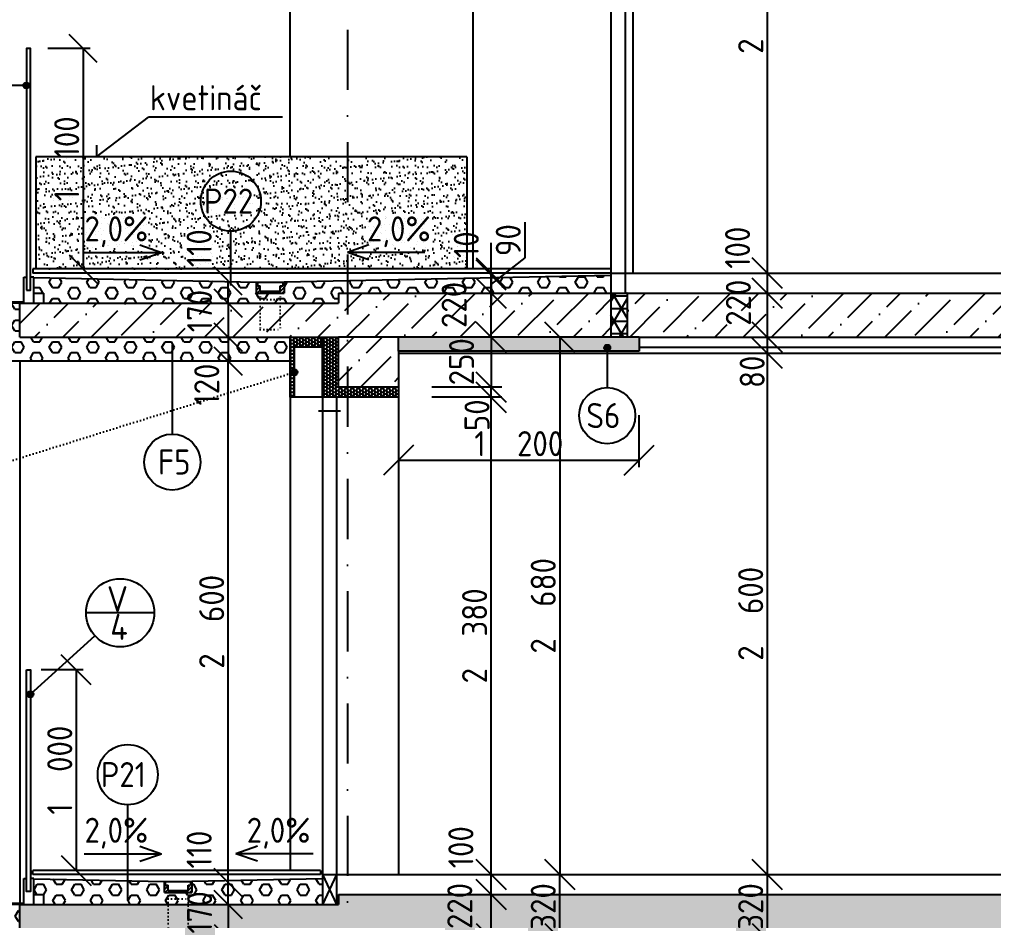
# Model space of a CAD drawing. Extents: x 3792242 to 5145247, y -1546315 to -1031918.
# Drawn here: x 3887854 to 3892714, y -1495990 to -1491496 of the extents above; entities that cross this region are included whole.
import ezdxf

# ---------------------------------------------------------------- set-up
doc = ezdxf.new("R2010")
doc.units = 0
doc.header["$MEASUREMENT"] = 0
doc.linetypes.add('ACAD_ISO07W100', pattern=[3.5, 0.5, -3])
doc.linetypes.add('BODKOCIARKOVANA_3', pattern=[5.6, 3, -1.3, 0, -1.3])
doc.layers.get('0').update_dxf_attribs({"linetype": 'CONTINUOUS'})
doc.layers.get('Defpoints').update_dxf_attribs({"color": 61, "linetype": 'CONTINUOUS'})
for name, color, linetype in [('KÓTY', 4, 'CONTINUOUS'), ('MÚRY', 1, 'CONTINUOUS'), ('OKNÁ', 143, 'CONTINUOUS'), ('osi', 253, 'CONTINUOUS'), ('TENKÁ', 7, 'CONTINUOUS'), ('tzb', 153, 'CONTINUOUS'), ('ZARIADENIE1', 145, 'CONTINUOUS'), ('ŠRAFY', 82, 'CONTINUOUS'), ('šrafy-múry', 8, 'CONTINUOUS')]:
    doc.layers.add(name, color=color, linetype=linetype)
doc.styles.add('STYLE1', font='isocp.shx')
doc.dimstyles.new('STANDARD 50', dxfattribs={"dimtxt": 125, "dimasz": 140, "dimexe": 10, "dimexo": 200, "dimgap": 20, "dimtad": 1, "dimdsep": 46, "dimlunit": 6, "dimtxsty": 'STYLE1', "dimblk1": 'OBLIQUE', "dimblk2": 'OBLIQUE', "dimsah": 1, "dimcen": 2.5, "dimse1": 1, "dimse2": 1, "dimadec": 0, "dimazin": 0, "dimtfac": 1, "dimtmove": 1, "dimatfit": 3, "dimldrblk": 'OBLIQUE', "dimfxl": 1, "dimtolj": 1, "dimtzin": 0, "dimarcsym": 0})
doc.dimstyles.new('STANDARD-50', dxfattribs={"dimtxt": 125, "dimasz": 150, "dimexe": 10, "dimexo": 200, "dimgap": 20, "dimtad": 1, "dimdsep": 46, "dimlunit": 6, "dimtxsty": 'STYLE1', "dimblk1": 'OBLIQUE', "dimblk2": 'OBLIQUE', "dimsah": 1, "dimcen": 2.5, "dimse1": 1, "dimse2": 1, "dimadec": 0, "dimazin": 0, "dimtfac": 1, "dimtmove": 1, "dimatfit": 3, "dimldrblk": 'OBLIQUE', "dimfxl": 1, "dimtolj": 1, "dimtzin": 0, "dimarcsym": 0})
pattern_1 = [(0, (-513170, 16000), (0, 54.12658774), [31.25, -62.5]), (120, (-513170, 16000), (-46.875, -27.06329387), [31.25, -62.5]), (60, (-513138.75, 16000), (-46.875, 27.06329387), [31.25, -62.5])]
pattern_2 = [(0, (-559760, 7000), (15, 8.660254038), [10, -20]), (120, (-559760, 7000), (-15, 8.660254038), [10, -20]), (60, (-559760, 7000), (1e-14, 17.320508076), [-20, 10])]
pattern_3 = [(45, (-28638, 39883.5), (53.0330086, 194.4543648), [250, -50, 0, -50])]

# ---------------------------------------------------------------- blocks, each defined once
blk = doc.blocks.new('_OBLIQUE')
at = {"color": 0, "linetype": 'ByBlock'}
blk.add_line((-0.5, -0.5), (0.5, 0.5), dxfattribs=at)
blk = doc.blocks.new('*D31801')
at = {"layer": 'Defpoints', "color": 0}
for p in [(3889745, -1495860.3), (3890207, -1495860.3), (3889745, -1496080.3)]:
    blk.add_point(p, dxfattribs=at)
at = {"layer": 'KÓTY', "color": 0, "lineweight": -2, "ltscale": 0.25}
blk.add_line((3890207, -1496080.3), (3890207, -1495860.3), dxfattribs=at)
at = {"layer": 'KÓTY', "color": 0, "linetype": 'ByBlock', "lineweight": -2, "xscale": 150, "yscale": 150, "zscale": 150}
for p, rotation in [((3890207, -1495860.3), 90), ((3890207, -1496080.3), 270)]:
    blk.add_blockref('_OBLIQUE', p, dxfattribs=dict(at, rotation=rotation))
at = {"layer": 'KÓTY', "color": 0, "insert": (3890050.5, -1495918), "char_height": 125, "attachment_point": 5, "rotation": 90, "style": 'STYLE1'}
blk.add_mtext('\\A1;220', dxfattribs=at)
blk = doc.blocks.new('*D31802')
at = {"layer": 'Defpoints', "color": 0}
for p in [(3889745, -1495760.3), (3890207, -1495760.3), (3889745, -1495860.3)]:
    blk.add_point(p, dxfattribs=at)
at = {"layer": 'KÓTY', "color": 0, "lineweight": -2, "ltscale": 0.25}
blk.add_line((3890207, -1495860.3), (3890207, -1495760.3), dxfattribs=at)
at = {"layer": 'KÓTY', "color": 0, "linetype": 'ByBlock', "lineweight": -2, "xscale": 150, "yscale": 150, "zscale": 150}
for p, rotation in [((3890207, -1495760.3), 90), ((3890207, -1495860.3), 270)]:
    blk.add_blockref('_OBLIQUE', p, dxfattribs=dict(at, rotation=rotation))
at = {"layer": 'KÓTY', "color": 0, "insert": (3890056, -1495624.5), "char_height": 125, "attachment_point": 5, "rotation": 90, "style": 'STYLE1'}
blk.add_mtext('\\A1;100', dxfattribs=at)
blk = doc.blocks.new('*D31803')
at = {"layer": 'Defpoints', "color": 0}
for p in [(3889745, -1493380.3), (3890207, -1493380.3), (3889745, -1495760.3)]:
    blk.add_point(p, dxfattribs=at)
at = {"layer": 'KÓTY', "color": 0, "lineweight": -2, "ltscale": 0.25}
blk.add_line((3890207, -1495760.3), (3890207, -1493380.3), dxfattribs=at)
at = {"layer": 'KÓTY', "color": 0, "linetype": 'ByBlock', "lineweight": -2, "xscale": 150, "yscale": 150, "zscale": 150}
for p, rotation in [((3890207, -1493380.3), 90), ((3890207, -1495760.3), 270)]:
    blk.add_blockref('_OBLIQUE', p, dxfattribs=dict(at, rotation=rotation))
at = {"layer": 'KÓTY', "color": 0, "insert": (3890124.5, -1494570.3), "char_height": 125, "attachment_point": 5, "rotation": 90, "style": 'STYLE1'}
blk.add_mtext('\\A1;2ﾠ380', dxfattribs=at)
blk = doc.blocks.new('*D31804')
at = {"layer": 'Defpoints', "color": 0}
for p in [(3889745, -1493330.3), (3890207, -1493330.3), (3889745, -1493380.3)]:
    blk.add_point(p, dxfattribs=at)
at = {"layer": 'KÓTY', "color": 0, "lineweight": -2, "ltscale": 0.25}
blk.add_line((3890207, -1493380.3), (3890207, -1493330.3), dxfattribs=at)
at = {"layer": 'KÓTY', "color": 0, "linetype": 'ByBlock', "lineweight": -2, "xscale": 150, "yscale": 150, "zscale": 150}
for p, rotation in [((3890207, -1493330.3), 90), ((3890207, -1493380.3), 270)]:
    blk.add_blockref('_OBLIQUE', p, dxfattribs=dict(at, rotation=rotation))
at = {"layer": 'KÓTY', "color": 0, "insert": (3890136.5, -1493470), "char_height": 125, "attachment_point": 5, "rotation": 90, "style": 'STYLE1'}
blk.add_mtext('\\A1;50', dxfattribs=at)
blk = doc.blocks.new('*D31898')
at = {"layer": 'Defpoints', "color": 0}
for p in [(3891055, -1490100.3), (3891055, -1492760.3), (3891584.5, -1492760.3)]:
    blk.add_point(p, dxfattribs=at)
at = {"layer": 'KÓTY', "color": 0, "lineweight": -2, "ltscale": 0.25}
blk.add_line((3891584.5, -1490100.3), (3891584.5, -1492760.3), dxfattribs=at)
at = {"layer": 'KÓTY', "color": 0, "linetype": 'ByBlock', "lineweight": -2, "xscale": 150, "yscale": 150, "zscale": 150}
for p, rotation in [((3891584.5, -1490100.3), 90), ((3891584.5, -1492760.3), 270)]:
    blk.add_blockref('_OBLIQUE', p, dxfattribs=dict(at, rotation=rotation))
at = {"layer": 'KÓTY', "color": 0, "insert": (3891502, -1491430.3), "char_height": 125, "attachment_point": 5, "rotation": 90, "style": 'STYLE1'}
blk.add_mtext('\\A1;2ﾠ660', dxfattribs=at)
blk = doc.blocks.new('*D31899')
at = {"layer": 'Defpoints', "color": 0}
for p in [(3889745, -1493080.3), (3889745, -1493330.3), (3890207, -1493330.3)]:
    blk.add_point(p, dxfattribs=at)
at = {"layer": 'KÓTY', "color": 0, "lineweight": -2, "ltscale": 0.25}
blk.add_line((3890207, -1493080.3), (3890207, -1493330.3), dxfattribs=at)
at = {"layer": 'KÓTY', "color": 0, "linetype": 'ByBlock', "lineweight": -2, "xscale": 150, "yscale": 150, "zscale": 150}
for p, rotation in [((3890207, -1493080.3), 90), ((3890207, -1493330.3), 270)]:
    blk.add_blockref('_OBLIQUE', p, dxfattribs=dict(at, rotation=rotation))
at = {"layer": 'KÓTY', "color": 0, "insert": (3890059.5, -1493203), "char_height": 125, "attachment_point": 5, "rotation": 90, "style": 'STYLE1'}
blk.add_mtext('\\A1;250', dxfattribs=at)
blk = doc.blocks.new('*D31909')
at = {"layer": 'Defpoints', "color": 0}
for p in [(3890915, -1492760.3), (3890915, -1492860.3), (3891584.5, -1492860.3)]:
    blk.add_point(p, dxfattribs=at)
at = {"layer": 'KÓTY', "color": 0, "lineweight": -2, "ltscale": 0.25}
blk.add_line((3891584.5, -1492760.3), (3891584.5, -1492860.3), dxfattribs=at)
at = {"layer": 'KÓTY', "color": 0, "linetype": 'ByBlock', "lineweight": -2, "xscale": 150, "yscale": 150, "zscale": 150}
for p, rotation in [((3891584.5, -1492760.3), 90), ((3891584.5, -1492860.3), 270)]:
    blk.add_blockref('_OBLIQUE', p, dxfattribs=dict(at, rotation=rotation))
at = {"layer": 'KÓTY', "color": 0, "insert": (3891436.5, -1492634), "char_height": 125, "attachment_point": 5, "rotation": 90, "style": 'STYLE1'}
blk.add_mtext('\\A1;100', dxfattribs=at)
blk = doc.blocks.new('*D31910')
at = {"layer": 'Defpoints', "color": 0}
for p in [(3891584.5, -1492860.3), (3891584.5, -1493080.3), (3891584.5, -1493080.3)]:
    blk.add_point(p, dxfattribs=at)
at = {"layer": 'KÓTY', "color": 0, "lineweight": -2, "ltscale": 0.25}
blk.add_line((3891584.5, -1492860.3), (3891584.5, -1493080.3), dxfattribs=at)
at = {"layer": 'KÓTY', "color": 0, "linetype": 'ByBlock', "lineweight": -2, "xscale": 150, "yscale": 150, "zscale": 150}
for p, rotation in [((3891584.5, -1492860.3), 90), ((3891584.5, -1493080.3), 270)]:
    blk.add_blockref('_OBLIQUE', p, dxfattribs=dict(at, rotation=rotation))
at = {"layer": 'KÓTY', "color": 0, "insert": (3891440.5, -1492908.5), "char_height": 125, "attachment_point": 5, "rotation": 90, "style": 'STYLE1'}
blk.add_mtext('\\A1;220', dxfattribs=at)
blk = doc.blocks.new('*D31911')
at = {"layer": 'Defpoints', "color": 0}
for p in [(3891584.5, -1493080.3), (3891584.5, -1493160.3), (3891584.5, -1493160.3)]:
    blk.add_point(p, dxfattribs=at)
at = {"layer": 'KÓTY', "color": 0, "lineweight": -2, "ltscale": 0.25}
blk.add_line((3891584.5, -1493080.3), (3891584.5, -1493160.3), dxfattribs=at)
at = {"layer": 'KÓTY', "color": 0, "linetype": 'ByBlock', "lineweight": -2, "xscale": 150, "yscale": 150, "zscale": 150}
for p, rotation in [((3891584.5, -1493080.3), 90), ((3891584.5, -1493160.3), 270)]:
    blk.add_blockref('_OBLIQUE', p, dxfattribs=dict(at, rotation=rotation))
at = {"layer": 'KÓTY', "color": 0, "insert": (3891509.5, -1493253), "char_height": 125, "attachment_point": 5, "rotation": 90, "style": 'STYLE1'}
blk.add_mtext('\\A1;80', dxfattribs=at)
blk = doc.blocks.new('*D31942')
at = {"layer": 'Defpoints', "color": 0}
for p in [(3890549.5, -1495760.3), (3890549.5, -1495760.3), (3890549.5, -1496080.3)]:
    blk.add_point(p, dxfattribs=at)
at = {"layer": 'KÓTY', "color": 0, "lineweight": -2, "ltscale": 0.25}
blk.add_line((3890549.5, -1496080.3), (3890549.5, -1495760.3), dxfattribs=at)
at = {"layer": 'KÓTY', "color": 0, "linetype": 'ByBlock', "lineweight": -2, "xscale": 150, "yscale": 150, "zscale": 150}
for p, rotation in [((3890549.5, -1495760.3), 90), ((3890549.5, -1496080.3), 270)]:
    blk.add_blockref('_OBLIQUE', p, dxfattribs=dict(at, rotation=rotation))
at = {"layer": 'KÓTY', "color": 0, "insert": (3890467, -1495920.3), "char_height": 125, "attachment_point": 5, "rotation": 90, "style": 'STYLE1'}
blk.add_mtext('\\A1;320', dxfattribs=at)
blk = doc.blocks.new('*D31943')
at = {"layer": 'Defpoints', "color": 0}
for p in [(3890207, -1493080.3), (3890207, -1495760.3), (3890549.5, -1495760.3)]:
    blk.add_point(p, dxfattribs=at)
at = {"layer": 'KÓTY', "color": 0, "lineweight": -2, "ltscale": 0.25}
blk.add_line((3890549.5, -1493080.3), (3890549.5, -1495760.3), dxfattribs=at)
at = {"layer": 'KÓTY', "color": 0, "linetype": 'ByBlock', "lineweight": -2, "xscale": 150, "yscale": 150, "zscale": 150}
for p, rotation in [((3890549.5, -1493080.3), 90), ((3890549.5, -1495760.3), 270)]:
    blk.add_blockref('_OBLIQUE', p, dxfattribs=dict(at, rotation=rotation))
at = {"layer": 'KÓTY', "color": 0, "insert": (3890467, -1494420.3), "char_height": 125, "attachment_point": 5, "rotation": 90, "style": 'STYLE1'}
blk.add_mtext('\\A1;2ﾠ680', dxfattribs=at)
blk = doc.blocks.new('*D31948')
at = {"layer": 'Defpoints', "color": 0}
for p in [(3887855, -1493080.3), (3887168.5, -1495910.3), (3887855, -1495910.3)]:
    blk.add_point(p, dxfattribs=at)
at = {"layer": 'KÓTY', "color": 0, "lineweight": -2, "ltscale": 0.25}
blk.add_line((3887168.5, -1493080.3), (3887168.5, -1495910.3), dxfattribs=at)
at = {"layer": 'KÓTY', "color": 0, "linetype": 'ByBlock', "lineweight": -2, "xscale": 150, "yscale": 150, "zscale": 150}
for p, rotation in [((3887168.5, -1493080.3), 90), ((3887168.5, -1495910.3), 270)]:
    blk.add_blockref('_OBLIQUE', p, dxfattribs=dict(at, rotation=rotation))
at = {"layer": 'KÓTY', "color": 0, "insert": (3887086, -1494495.3), "char_height": 125, "attachment_point": 5, "rotation": 90, "style": 'STYLE1'}
blk.add_mtext('\\A1;2ﾠ830', dxfattribs=at)
blk = doc.blocks.new('*D31953')
at = {"layer": 'Defpoints', "color": 0}
for p in [(3887855, -1495910.3), (3887168.5, -1496080.3), (3887855, -1496080.3)]:
    blk.add_point(p, dxfattribs=at)
at = {"layer": 'KÓTY', "color": 0, "lineweight": -2, "ltscale": 0.25}
blk.add_line((3887168.5, -1495910.3), (3887168.5, -1496080.3), dxfattribs=at)
at = {"layer": 'KÓTY', "color": 0, "linetype": 'ByBlock', "lineweight": -2, "xscale": 150, "yscale": 150, "zscale": 150}
for p, rotation in [((3887168.5, -1495910.3), 90), ((3887168.5, -1496080.3), 270)]:
    blk.add_blockref('_OBLIQUE', p, dxfattribs=dict(at, rotation=rotation))
at = {"layer": 'KÓTY', "color": 0, "insert": (3887094.5, -1496212.5), "char_height": 125, "attachment_point": 5, "rotation": 90, "style": 'STYLE1'}
blk.add_mtext('\\A1;170', dxfattribs=at)
blk = doc.blocks.new('*D31954')
at = {"layer": 'Defpoints', "color": 0}
for p in [(3887855, -1492910.3), (3887168.5, -1493080.3), (3887855, -1493080.3)]:
    blk.add_point(p, dxfattribs=at)
at = {"layer": 'KÓTY', "color": 0, "lineweight": -2, "ltscale": 0.25}
blk.add_line((3887168.5, -1492910.3), (3887168.5, -1493080.3), dxfattribs=at)
at = {"layer": 'KÓTY', "color": 0, "linetype": 'ByBlock', "lineweight": -2, "xscale": 150, "yscale": 150, "zscale": 150}
for p, rotation in [((3887168.5, -1492910.3), 90), ((3887168.5, -1493080.3), 270)]:
    blk.add_blockref('_OBLIQUE', p, dxfattribs=dict(at, rotation=rotation))
at = {"layer": 'KÓTY', "color": 0, "insert": (3887094.5, -1493212.5), "char_height": 125, "attachment_point": 5, "rotation": 90, "style": 'STYLE1'}
blk.add_mtext('\\A1;170', dxfattribs=at)
blk = doc.blocks.new('*D33563')
at = {"layer": 'Defpoints', "color": 0}
for p in [(3890207, -1492860.3), (3890207, -1492860.3), (3890207, -1493080.3)]:
    blk.add_point(p, dxfattribs=at)
at = {"layer": 'KÓTY', "color": 0, "lineweight": -2, "ltscale": 0.25}
blk.add_line((3890207, -1493080.3), (3890207, -1492860.3), dxfattribs=at)
at = {"layer": 'KÓTY', "color": 0, "linetype": 'ByBlock', "lineweight": -2, "xscale": 150, "yscale": 150, "zscale": 150}
for p, rotation in [((3890207, -1492860.3), 90), ((3890207, -1493080.3), 270)]:
    blk.add_blockref('_OBLIQUE', p, dxfattribs=dict(at, rotation=rotation))
at = {"layer": 'KÓTY', "color": 0, "insert": (3890022, -1492919.5), "char_height": 125, "attachment_point": 5, "rotation": 90, "style": 'STYLE1'}
blk.add_mtext('\\A1;220', dxfattribs=at)
blk = doc.blocks.new('*D33565')
at = {"layer": 'Defpoints', "color": 0}
for p in [(3889542.5, -1492770.3), (3890207, -1492770.3), (3889542.5, -1492860.3)]:
    blk.add_point(p, dxfattribs=at)
at = {"layer": 'KÓTY', "color": 0, "lineweight": -2, "ltscale": 0.25}
for p, q in [((3890375, -1492507.4), (3890375, -1492685)), ((3890375, -1492685), (3890207, -1492815.3)), ((3890207, -1492860.3), (3890207, -1492770.3))]:
    blk.add_line(p, q, dxfattribs=at)
at = {"layer": 'KÓTY', "color": 0, "linetype": 'ByBlock', "lineweight": -2, "xscale": 150, "yscale": 150, "zscale": 150}
for p, rotation in [((3890207, -1492770.3), 90), ((3890207, -1492860.3), 270)]:
    blk.add_blockref('_OBLIQUE', p, dxfattribs=dict(at, rotation=rotation))
at = {"layer": 'KÓTY', "color": 0, "insert": (3890292.5, -1492596.2), "char_height": 125, "attachment_point": 5, "rotation": 90, "style": 'STYLE1'}
blk.add_mtext('\\A1;90', dxfattribs=at)
blk = doc.blocks.new('*D33566')
at = {"layer": 'Defpoints', "color": 0}
for p in [(3890207, -1492760.3), (3890207, -1492770.3), (3890207, -1492770.3)]:
    blk.add_point(p, dxfattribs=at)
at = {"layer": 'KÓTY', "color": 0, "lineweight": -2, "ltscale": 0.25}
for p, q in [((3890207, -1492760.3), (3890207, -1492610.3)), ((3890207, -1492760.3), (3890207, -1492770.3)), ((3890207, -1492770.3), (3890207, -1492920.3))]:
    blk.add_line(p, q, dxfattribs=at)
at = {"layer": 'KÓTY', "color": 0, "linetype": 'ByBlock', "lineweight": -2, "xscale": 150, "yscale": 150, "zscale": 150}
for p, rotation in [((3890207, -1492760.3), 270), ((3890207, -1492770.3), 90)]:
    blk.add_blockref('_OBLIQUE', p, dxfattribs=dict(at, rotation=rotation))
at = {"layer": 'KÓTY', "color": 0, "insert": (3890083, -1492619), "char_height": 125, "attachment_point": 5, "rotation": 90, "style": 'STYLE1'}
blk.add_mtext('\\A1;10', dxfattribs=at)
blk = doc.blocks.new('*D39553')
at = {"layer": 'Defpoints', "color": 0}
for p in [(3889745, -1493160.3), (3890945, -1495760.3), (3891584.5, -1495760.3)]:
    blk.add_point(p, dxfattribs=at)
at = {"layer": 'KÓTY', "color": 0, "lineweight": -2, "ltscale": 0.25}
blk.add_line((3891584.5, -1493160.3), (3891584.5, -1495760.3), dxfattribs=at)
at = {"layer": 'KÓTY', "color": 0, "linetype": 'ByBlock', "lineweight": -2, "xscale": 150, "yscale": 150, "zscale": 150}
for p, rotation in [((3891584.5, -1493160.3), 90), ((3891584.5, -1495760.3), 270)]:
    blk.add_blockref('_OBLIQUE', p, dxfattribs=dict(at, rotation=rotation))
at = {"layer": 'KÓTY', "color": 0, "insert": (3891502, -1494460.3), "char_height": 125, "attachment_point": 5, "rotation": 90, "style": 'STYLE1'}
blk.add_mtext('\\A1;2ﾠ600', dxfattribs=at)
blk = doc.blocks.new('*D39554')
at = {"layer": 'Defpoints', "color": 0}
for p in [(3891584.5, -1495760.3), (3891584.5, -1496080.3), (3891584.5, -1496080.3)]:
    blk.add_point(p, dxfattribs=at)
at = {"layer": 'KÓTY', "color": 0, "lineweight": -2, "ltscale": 0.25}
blk.add_line((3891584.5, -1495760.3), (3891584.5, -1496080.3), dxfattribs=at)
at = {"layer": 'KÓTY', "color": 0, "linetype": 'ByBlock', "lineweight": -2, "xscale": 150, "yscale": 150, "zscale": 150}
for p, rotation in [((3891584.5, -1495760.3), 90), ((3891584.5, -1496080.3), 270)]:
    blk.add_blockref('_OBLIQUE', p, dxfattribs=dict(at, rotation=rotation))
at = {"layer": 'KÓTY', "color": 0, "insert": (3891502, -1495920.3), "char_height": 125, "attachment_point": 5, "rotation": 90, "style": 'STYLE1'}
blk.add_mtext('\\A1;320', dxfattribs=at)
blk = doc.blocks.new('*D49193')
at = {"layer": 'Defpoints', "color": 0}
for p in [(3887836.2, -1491640.3), (3887850.5, -1492740.3), (3888171.8, -1492740.3)]:
    blk.add_point(p, dxfattribs=at)
at = {"layer": 'KÓTY', "color": 0, "lineweight": -2, "ltscale": 0.25}
blk.add_line((3888171.8, -1491640.3), (3888171.8, -1492740.3), dxfattribs=at)
at = {"layer": 'KÓTY', "color": 0, "linetype": 'ByBlock', "lineweight": -2, "xscale": 140, "yscale": 140, "zscale": 140}
for p, rotation in [((3888171.8, -1491640.3), 90), ((3888171.8, -1492740.3), 270)]:
    blk.add_blockref('_OBLIQUE', p, dxfattribs=dict(at, rotation=rotation))
at = {"layer": 'KÓTY', "color": 0, "insert": (3888089.3, -1492190.3), "char_height": 125, "attachment_point": 5, "rotation": 90, "style": 'STYLE1'}
blk.add_mtext('\\A1;1ﾠ100', dxfattribs=at)
blk = doc.blocks.new('*D49194')
at = {"layer": 'Defpoints', "color": 0}
for p in [(3887908, -1494740.3), (3887921, -1495740.3), (3888137, -1495740.3)]:
    blk.add_point(p, dxfattribs=at)
at = {"layer": 'KÓTY', "color": 0, "lineweight": -2, "ltscale": 0.25}
blk.add_line((3888137, -1494740.3), (3888137, -1495740.3), dxfattribs=at)
at = {"layer": 'KÓTY', "color": 0, "linetype": 'ByBlock', "lineweight": -2, "xscale": 150, "yscale": 150, "zscale": 150}
for p, rotation in [((3888137, -1494740.3), 90), ((3888137, -1495740.3), 270)]:
    blk.add_blockref('_OBLIQUE', p, dxfattribs=dict(at, rotation=rotation))
at = {"layer": 'KÓTY', "color": 0, "insert": (3888054.5, -1495240.3), "char_height": 125, "attachment_point": 5, "rotation": 90, "style": 'STYLE1'}
blk.add_mtext('\\A1;1ﾠ000', dxfattribs=at)
blk = doc.blocks.new('*D49197')
at = {"layer": 'Defpoints', "color": 0}
for p in [(3888895, -1492800.3), (3889155, -1492800.3), (3889155, -1492910.3)]:
    blk.add_point(p, dxfattribs=at)
at = {"layer": 'KÓTY', "color": 0, "lineweight": -2}
blk.add_line((3888895, -1492910.3), (3888895, -1492800.3), dxfattribs=at)
at = {"layer": 'KÓTY', "color": 0, "linetype": 'ByBlock', "lineweight": -2, "xscale": 140, "yscale": 140, "zscale": 140}
for p, rotation in [((3888895, -1492800.3), 90), ((3888895, -1492910.3), 270)]:
    blk.add_blockref('_OBLIQUE', p, dxfattribs=dict(at, rotation=rotation))
at = {"layer": 'KÓTY', "color": 0, "insert": (3888750, -1492636.5), "char_height": 125, "attachment_point": 5, "rotation": 90, "style": 'STYLE1'}
blk.add_mtext('\\A1;110', dxfattribs=at)
blk = doc.blocks.new('*D49198')
at = {"layer": 'Defpoints', "color": 0}
for p in [(3888895, -1492910.3), (3888895, -1493080.3), (3888895, -1493080.3)]:
    blk.add_point(p, dxfattribs=at)
at = {"layer": 'KÓTY', "color": 0, "lineweight": -2}
blk.add_line((3888895, -1492910.3), (3888895, -1493080.3), dxfattribs=at)
at = {"layer": 'KÓTY', "color": 0, "linetype": 'ByBlock', "lineweight": -2, "xscale": 140, "yscale": 140, "zscale": 140}
for p, rotation in [((3888895, -1492910.3), 90), ((3888895, -1493080.3), 270)]:
    blk.add_blockref('_OBLIQUE', p, dxfattribs=dict(at, rotation=rotation))
at = {"layer": 'KÓTY', "color": 0, "insert": (3888752.5, -1492950), "char_height": 125, "attachment_point": 5, "rotation": 90, "style": 'STYLE1'}
blk.add_mtext('\\A1;170', dxfattribs=at)
blk = doc.blocks.new('*D49199')
at = {"layer": 'Defpoints', "color": 0}
for p in [(3888895, -1493080.3), (3888895, -1493200.3), (3889205, -1493200.3)]:
    blk.add_point(p, dxfattribs=at)
at = {"layer": 'KÓTY', "color": 0, "lineweight": -2}
blk.add_line((3888895, -1493080.3), (3888895, -1493200.3), dxfattribs=at)
at = {"layer": 'KÓTY', "color": 0, "linetype": 'ByBlock', "lineweight": -2, "xscale": 140, "yscale": 140, "zscale": 140}
for p, rotation in [((3888895, -1493080.3), 90), ((3888895, -1493200.3), 270)]:
    blk.add_blockref('_OBLIQUE', p, dxfattribs=dict(at, rotation=rotation))
at = {"layer": 'KÓTY', "color": 0, "insert": (3888788, -1493317), "char_height": 125, "attachment_point": 5, "rotation": 90, "style": 'STYLE1'}
blk.add_mtext('\\A1;120', dxfattribs=at)
blk = doc.blocks.new('*D49200')
at = {"layer": 'Defpoints', "color": 0}
for p in [(3888895, -1495800.3), (3889155, -1495800.3), (3889155, -1495910.3)]:
    blk.add_point(p, dxfattribs=at)
at = {"layer": 'KÓTY', "color": 0, "lineweight": -2}
blk.add_line((3888895, -1495910.3), (3888895, -1495800.3), dxfattribs=at)
at = {"layer": 'KÓTY', "color": 0, "linetype": 'ByBlock', "lineweight": -2, "xscale": 140, "yscale": 140, "zscale": 140}
for p, rotation in [((3888895, -1495800.3), 90), ((3888895, -1495910.3), 270)]:
    blk.add_blockref('_OBLIQUE', p, dxfattribs=dict(at, rotation=rotation))
at = {"layer": 'KÓTY', "color": 0, "insert": (3888750, -1495636.5), "char_height": 125, "attachment_point": 5, "rotation": 90, "style": 'STYLE1'}
blk.add_mtext('\\A1;110', dxfattribs=at)
blk = doc.blocks.new('*D49201')
at = {"layer": 'Defpoints', "color": 0}
for p in [(3888895, -1495910.3), (3888895, -1496080.3), (3888895, -1496080.3)]:
    blk.add_point(p, dxfattribs=at)
at = {"layer": 'KÓTY', "color": 0, "lineweight": -2}
blk.add_line((3888895, -1495910.3), (3888895, -1496080.3), dxfattribs=at)
at = {"layer": 'KÓTY', "color": 0, "linetype": 'ByBlock', "lineweight": -2, "xscale": 140, "yscale": 140, "zscale": 140}
for p, rotation in [((3888895, -1495910.3), 90), ((3888895, -1496080.3), 270)]:
    blk.add_blockref('_OBLIQUE', p, dxfattribs=dict(at, rotation=rotation))
at = {"layer": 'KÓTY', "color": 0, "insert": (3888752.5, -1495950), "char_height": 125, "attachment_point": 5, "rotation": 90, "style": 'STYLE1'}
blk.add_mtext('\\A1;170', dxfattribs=at)
blk = doc.blocks.new('*D49209')
at = {"layer": 'Defpoints', "color": 0}
for p in [(3888895, -1493200.3), (3888895, -1493200.3), (3888895, -1495800.3)]:
    blk.add_point(p, dxfattribs=at)
at = {"layer": 'KÓTY', "color": 0, "lineweight": -2}
blk.add_line((3888895, -1495800.3), (3888895, -1493200.3), dxfattribs=at)
at = {"layer": 'KÓTY', "color": 0, "linetype": 'ByBlock', "lineweight": -2, "xscale": 140, "yscale": 140, "zscale": 140}
for p, rotation in [((3888895, -1493200.3), 90), ((3888895, -1495800.3), 270)]:
    blk.add_blockref('_OBLIQUE', p, dxfattribs=dict(at, rotation=rotation))
at = {"layer": 'KÓTY', "color": 0, "insert": (3888812.5, -1494500.3), "char_height": 125, "attachment_point": 5, "rotation": 90, "style": 'STYLE1'}
blk.add_mtext('\\A1;2ﾠ600', dxfattribs=at)
blk = doc.blocks.new('*D49216')
at = {"layer": 'Defpoints', "color": 0}
for p in [(3890945, -1493130.3), (3889745, -1493150.3), (3890945, -1493694)]:
    blk.add_point(p, dxfattribs=at)
at = {"layer": 'KÓTY', "color": 0, "lineweight": -2, "ltscale": 0.25}
blk.add_line((3889745, -1493694), (3890945, -1493694), dxfattribs=at)
at = {"layer": 'KÓTY', "color": 0, "linetype": 'ByBlock', "lineweight": -2, "xscale": 150, "yscale": 150, "zscale": 150, "rotation": 180}
blk.add_blockref('_OBLIQUE', (3889745, -1493694), dxfattribs=at)
at = {"layer": 'KÓTY', "color": 0, "linetype": 'ByBlock', "lineweight": -2, "xscale": 150, "yscale": 150, "zscale": 150}
blk.add_blockref('_OBLIQUE', (3890945, -1493694), dxfattribs=at)
at = {"layer": 'KÓTY', "color": 0, "insert": (3890345, -1493611.5), "char_height": 125, "attachment_point": 5, "style": 'STYLE1'}
blk.add_mtext('\\A1;1ﾠ200', dxfattribs=at)

msp = doc.modelspace()

# ---------------------------------------------------------------- hatches: boundary and pattern name
at = {"layer": 'TENKÁ'}
h = msp.add_hatch(color=256, dxfattribs=at)
h.dxf.hatch_style = 1
h.paths.add_polyline_path([(3887873, -1491824.77, 2.41421356), (3887888, -1491809.77, 0.41421356)])
h = msp.add_hatch(color=256, dxfattribs=at)
h.dxf.hatch_style = 1
h.paths.add_polyline_path([(3890786.5, -1493118, 2.41421356), (3890801.5, -1493133, 0.41421356)])
h = msp.add_hatch(color=256, dxfattribs=at)
h.dxf.hatch_style = 1
h.paths.add_polyline_path([(3889225, -1493240.27, 2.41421356), (3889240, -1493255.27, 0.41421356)])
h = msp.add_hatch(color=256, dxfattribs=at)
h.dxf.hatch_style = 1
h.paths.add_polyline_path([(3887908, -1494846.756, 2.41421356), (3887923, -1494861.756, 0.41421356)])
at = {"layer": 'tzb'}
h = msp.add_hatch(dxfattribs=at)
h.set_pattern_fill('ANSI31', color=256, scale=100)
h.set_pattern_definition([(45, (135495.5, 15990), (-8.838834765, 8.838834765), [])])
h.paths.add_polyline_path([(3889173.5, -1492860.27), (3889173.5, -1492805.27), (3889167.5, -1492805.27), (3889167.5, -1492824.27), (3889155, -1492824.27), (3889155, -1492850.27), (3889055, -1492850.27), (3889055, -1492824.27), (3889042.5, -1492824.27), (3889042.5, -1492805.27), (3889036.5, -1492805.27), (3889036.5, -1492860.27), (3889055, -1492860.27), (3889155, -1492860.27)])
h = msp.add_hatch(dxfattribs=at)
h.set_pattern_fill('ANSI31', color=256, scale=100)
h.set_pattern_definition([(45, (135035.5, 13000), (-8.838834765, 8.838834765), [])])
h.paths.add_polyline_path([(3888713.5, -1495850.27), (3888713.5, -1495795.27), (3888707.5, -1495795.27), (3888707.5, -1495814.27), (3888695, -1495814.27), (3888695, -1495840.27), (3888595, -1495840.27), (3888595, -1495814.27), (3888582.5, -1495814.27), (3888582.5, -1495795.27), (3888576.5, -1495795.27), (3888576.5, -1495850.27), (3888595, -1495850.27), (3888695, -1495850.27)])
at = {"layer": 'ŠRAFY'}
h = msp.add_hatch(dxfattribs=at)
h.set_pattern_fill('AR-SAND', color=9, scale=30)
h.set_pattern_definition([(37.5, (135035.5, 7000), (-1.88980074, 57.80471307), [0, -45.6, 0, -51, 0, -48.75]), (7.5, (135035.5, 7000), (53.0933012, 84.664382), [0, -24.6, 0, -41.1, 0, -15.75]), (327.5, (134998.6, 7000), (93.42425585, 0.1697716), [0, -15, 0, -54, 0, -70.5]), (317.5, (134998.6, 7000), (90.1837981, 26.330267), [0, -7.5, 0, -35.4, 0, -40.5])])
h.paths.add_polyline_path([(3887935, -1492180.27), (3887935, -1492740.27), (3890085, -1492740.27), (3890085, -1492180.27), (3889205, -1492180.27)])
h = msp.add_hatch(dxfattribs=at)
h.set_pattern_fill('HEX', color=256, scale=250)
h.set_pattern_definition(pattern_1)
h.paths.add_polyline_path([(3889445, -1492860.27), (3890805, -1492860.27), (3890805, -1492772.64), (3889173.5, -1492805.27), (3889173.5, -1492860.27), (3889036.5, -1492860.27), (3889036.5, -1492805.27), (3887925, -1492783.04), (3887925, -1492860.27), (3887975, -1492860.27), (3887975, -1492910.27), (3889445, -1492910.27)])
h = msp.add_hatch(dxfattribs=at)
h.set_pattern_fill('NET3', color=256, scale=500)
h.set_pattern_definition([(0, (-511186, 13000), (0, 62.5), []), (60, (-511186, 13000), (-54.1265877, 31.25), []), (120, (-511186, 13000), (-54.1265877, -31.25), [])])
h.paths.add_polyline_path([(3890875, -1492860.27), (3890805, -1492860.27), (3890805, -1492910.27), (3890805, -1493080.27), (3890885, -1493080.27), (3890885, -1492860.27)])
h = msp.add_hatch(dxfattribs=at)
h.set_pattern_fill('HEX', color=256, scale=250)
h.set_pattern_definition(pattern_1)
h.paths.add_polyline_path([(3889225, -1493080.27), (3889225, -1493130.27), (3889205, -1493130.27), (3889205, -1493080.27)])
h.paths.add_polyline_path([(3887855, -1492910.27), (3887855, -1493080.27), (3888625, -1493080.27), (3888665, -1493080.27), (3889205, -1493080.27), (3889225, -1493080.27), (3889225, -1493130.27), (3889205, -1493130.27), (3889205, -1493200.27), (3887805, -1493200.27), (3887805, -1492910.27)])
h = msp.add_hatch(dxfattribs=at)
h.set_pattern_fill('HONEY', color=256, scale=80)
h.set_pattern_definition(pattern_2)
h.paths.add_polyline_path([(3889205, -1493130.27), (3889225, -1493130.27), (3889365, -1493130.27), (3889365, -1493080.27), (3889205, -1493080.27)])
h = msp.add_hatch(dxfattribs=at)
h.set_pattern_fill('HONEY', color=256, scale=80)
h.set_pattern_definition([(0, (-559760, 7000), (15, 8.660254038), [10, -20]), (120, (-559760, 7000), (-15, 8.660254038), [10, -20]), (60, (-559760, 7000), (9e-15, 17.320508076), [-20, 10])])
h.paths.add_polyline_path([(3889445, -1493080.27), (3889445, -1493330.27), (3889445, -1493380.27), (3889435, -1493380.27), (3889365, -1493380.27), (3889365, -1493170.27), (3889365, -1493150.27), (3889365, -1493080.27)])
h = msp.add_hatch(dxfattribs=at)
h.set_pattern_fill('HONEY', color=256, scale=80)
h.set_pattern_definition(pattern_2)
h.paths.add_polyline_path([(3890945, -1493150.27), (3890945, -1493080.27), (3889745, -1493080.27), (3889745, -1493150.27)])
h = msp.add_hatch(dxfattribs=at)
h.set_pattern_fill('HONEY', color=256, scale=80)
h.set_pattern_definition([(0, (-559760, 7000), (15, 8.660254038), [10, -20]), (120, (-559760, 7000), (-15, 8.660254038), [10, -20]), (60, (-559760, 7000), (1e-14, 17.320508076), [-20, 10])])
h.paths.add_polyline_path([(3889205, -1493380.27), (3889205, -1493240.27), (3889205, -1493130.27), (3889225, -1493130.27), (3889225, -1493380.27)])
h = msp.add_hatch(dxfattribs=at)
h.set_pattern_fill('HONEY', color=256, scale=80)
h.set_pattern_definition([(0, (-559760, 7000), (15, 8.660254038), [10, -20]), (120, (-559760, 7000), (-15, 8.660254038), [10, -20]), (60, (-559760, 7000), (3e-15, 17.320508076), [-20, 10])])
h.paths.add_polyline_path([(3889745, -1493330.27), (3889725, -1493330.27), (3889655, -1493330.27), (3889585, -1493330.27), (3889515, -1493330.27), (3889445, -1493330.27), (3889445, -1493380.27), (3889515, -1493380.27), (3889745, -1493380.27)])
h = msp.add_hatch(dxfattribs=at)
h.set_pattern_fill('HEX', color=256, scale=250)
h.set_pattern_definition([(0, (-510058, 16000), (0, 54.12658774), [31.25, -62.5]), (120, (-510058, 16000), (-46.875, -27.06329387), [31.25, -62.5]), (60, (-510026.75, 16000), (-46.875, 27.06329387), [31.25, -62.5])])
h.paths.add_polyline_path([(3888695, -1495910.27), (3889365, -1495910.27), (3889365, -1495782.24), (3889205, -1495785.44), (3888713.5, -1495795.27), (3888713.5, -1495850.27), (3888576.5, -1495850.27), (3888576.5, -1495795.27), (3887925, -1495782.24), (3887925, -1495860.27), (3887975, -1495860.27), (3887975, -1495910.27), (3888595, -1495910.27)])
h = msp.add_hatch(dxfattribs=at)
h.set_pattern_fill('HEX', color=256, scale=250)
h.set_pattern_definition([(0, (-510058, 13000), (0, 54.12658774), [31.25, -62.5]), (120, (-510058, 13000), (-46.875, -27.06329387), [31.25, -62.5]), (60, (-510026.75, 13000), (-46.875, 27.06329387), [31.25, -62.5])])
h.paths.add_polyline_path([(3889225, -1496080.27), (3889225, -1496130.27), (3889205, -1496130.27), (3889205, -1496080.27)])
h.paths.add_polyline_path([(3887855, -1495910.27), (3887855, -1496080.27), (3888625, -1496080.27), (3888665, -1496080.27), (3889205, -1496080.27), (3889225, -1496080.27), (3889225, -1496130.27), (3889205, -1496130.27), (3889205, -1496200.27), (3887805, -1496200.27), (3887805, -1495910.27)])
at = {"layer": 'šrafy-múry'}
h = msp.add_hatch(dxfattribs=at)
h.set_pattern_fill('ANSI36', color=253, scale=800, angle=180)
h.set_pattern_definition(pattern_3)
h.paths.add_polyline_path([(3889445, -1492860.27), (3889445, -1492910.27), (3887925, -1492910.27), (3887875, -1492910.27), (3887855, -1492910.27), (3887855, -1493080.27), (3889205, -1493080.27), (3889365, -1493080.27), (3889445, -1493080.27), (3889745, -1493080.27), (3890805, -1493080.27), (3890805, -1492910.27), (3890805, -1492860.27)])
h = msp.add_hatch(dxfattribs=at)
h.set_pattern_fill('ANSI36', color=253, scale=800, angle=180)
h.set_pattern_definition(pattern_3)
h.paths.add_polyline_path([(3890945, -1493080.27), (3894980, -1493080.27), (3895120, -1493080.27), (3897670, -1493080.27), (3897785, -1493080.27), (3902665, -1493080.27), (3902665, -1493330.27), (3903005, -1493330.27), (3903005, -1492860.27), (3890885, -1492860.27), (3890885, -1493080.27)])
h = msp.add_hatch(dxfattribs=at)
h.set_pattern_fill('ANSI36', color=253, scale=800, angle=180)
h.set_pattern_definition([(45, (-65370, 39883.5), (53.0330086, 194.4543648), [250, -50, 0, -50])])
h.paths.add_polyline_path([(3889445, -1493330.27), (3889445, -1493080.27), (3889745, -1493080.27), (3889745, -1493330.27)])
h = msp.add_hatch(dxfattribs=at)
h.set_pattern_fill('ANSI36', color=253, scale=800, angle=180)
h.set_pattern_definition(pattern_3)
h.paths.add_polyline_path([(3903005, -1496330.27), (3903005, -1495860.27), (3889445, -1495860.27), (3889445, -1495910.27), (3887855, -1495910.27), (3887855, -1496080.27), (3889445, -1496080.27), (3889445, -1496330.27), (3889745, -1496330.27), (3889745, -1496080.27), (3894980, -1496080.27), (3895120, -1496080.27), (3897670, -1496080.27), (3897785, -1496080.27), (3902665, -1496080.27), (3902665, -1496330.27)])

# ---------------------------------------------------------------- linework, layer by layer
at = {"layer": 'KÓTY', "ltscale": 0.25}
for p, q in [((3888206.842, -1491640.27), (3887995.842, -1491640.27)), ((3890260.403, -1493330.27), (3889910.403, -1493330.27)), ((3890260.403, -1493380.27), (3889910.403, -1493380.27)), ((3890945, -1493728.5), (3890945, -1493469.5)), ((3888172, -1494740.27), (3887961, -1494740.27))]:
    msp.add_line(p, q, dxfattribs=at)
at = {"layer": 'KÓTY', "linetype": 'ACAD_ISO07W100', "ltscale": 5}
msp.add_line((3889225, -1493255.27), (3887447, -1493811), dxfattribs=at)
at = {"layer": 'MÚRY'}
for p, q in [((3887925, -1492783.04), (3889036.5, -1492805.27)), ((3890805, -1492772.64), (3889173.5, -1492805.27)), ((3890805, -1492760.27), (3893890, -1492760.27)), ((3890805, -1492760.27), (3890805, -1492772.64)), ((3889036.5, -1492805.27), (3889042.5, -1492805.27)), ((3889042.5, -1492824.27), (3889042.5, -1492805.27)), ((3889042.5, -1492824.27), (3889055, -1492824.27)), ((3889055, -1492850.27), (3889055, -1492824.27)), ((3889155, -1492824.27), (3889167.5, -1492824.27)), ((3889155, -1492850.27), (3889155, -1492824.27)), ((3889167.5, -1492805.27), (3889173.5, -1492805.27)), ((3889167.5, -1492805.27), (3889167.5, -1492824.27)), ((3889055, -1492850.27), (3889155, -1492850.27)), ((3887875, -1492910.27), (3887805, -1492910.27)), ((3890945, -1493080.27), (3894980, -1493080.27)), ((3890945, -1493080.27), (3890945, -1493150.27)), ((3889745, -1493150.27), (3889745, -1493380.27)), ((3890945, -1493150.27), (3889745, -1493150.27)), ((3889205, -1493200.27), (3887805, -1493200.27)), ((3889205, -1493380.27), (3889205, -1493200.27)), ((3889745, -1493380.27), (3889205, -1493380.27)), ((3887925, -1495782.24), (3888576.5, -1495795.27)), ((3888576.5, -1495795.27), (3888582.5, -1495795.27)), ((3888582.5, -1495814.27), (3888582.5, -1495795.27)), ((3888707.5, -1495795.27), (3888713.5, -1495795.27)), ((3888707.5, -1495795.27), (3888707.5, -1495814.27)), ((3889365, -1495782.24), (3888713.5, -1495795.27)), ((3889365, -1495760.27), (3894980, -1495760.27)), ((3889365, -1495760.27), (3889365, -1495782.24)), ((3888582.5, -1495814.27), (3888595, -1495814.27)), ((3888595, -1495840.27), (3888595, -1495814.27)), ((3888595, -1495840.27), (3888695, -1495840.27)), ((3888695, -1495814.27), (3888707.5, -1495814.27)), ((3888695, -1495840.27), (3888695, -1495814.27)), ((3887875, -1495910.27), (3887805, -1495910.27))]:
    msp.add_line(p, q, dxfattribs=at)
at = {"layer": 'OKNÁ', "ltscale": 0.25}
for p, q in [((3890805, -1490030.27), (3890805, -1492760.27)), ((3890875, -1490030.27), (3890875, -1492760.27)), ((3890875, -1490030.27), (3890875, -1492760.27)), ((3890805, -1490380.27), (3890805, -1492760.27)), ((3890875, -1490380.27), (3890875, -1492760.27)), ((3890875, -1490380.27), (3890875, -1492760.27)), ((3888908.5, -1492821.838), (3888908.5, -1492551.993)), ((3888616, -1493118.27), (3888616, -1493563.463)), ((3890786.5, -1493133), (3890786.5, -1493331.661)), ((3889365, -1493380.27), (3889365, -1495760.27)), ((3889365, -1493380.27), (3889365, -1495760.27)), ((3889435, -1493380.27), (3889435, -1495760.27)), ((3889435, -1493380.27), (3889435, -1495760.27)), ((3889455, -1493450.27), (3889345, -1493450.27)), ((3888393.689, -1495890.338), (3888393.689, -1495412.662))]:
    msp.add_line(p, q, dxfattribs=at)
for centre, radius in [((3888908.5, -1492401.993), 150), ((3890785.995, -1493471.66), 140), ((3888616, -1493703.463), 140), ((3888393.689, -1495262.662), 150)]:
    msp.add_circle(centre, radius, dxfattribs=at)
at = {"layer": 'osi', "linetype": 'BODKOCIARKOVANA_3', "ltscale": 100}
msp.add_line((3889490, -1485946), (3889490, -1508356), dxfattribs=at)
at = {"layer": 'TENKÁ'}
for p, q in [((3889205, -1492180.27), (3889205, -1488760.27)), ((3890115, -1490100.27), (3890115, -1492740.27)), ((3890915, -1492760.27), (3890915, -1490100.27)), ((3890915, -1492760.27), (3890915, -1490100.27)), ((3890915, -1492760.27), (3890915, -1490380.27)), ((3890915, -1492760.27), (3890915, -1490380.27)), ((3887935, -1492180.27), (3887935, -1492740.27)), ((3890085, -1492180.27), (3887935, -1492180.27)), ((3890085, -1492180.27), (3890085, -1492740.27)), ((3888454.55, -1492619.67), (3888561.75, -1492657.27)), ((3889596.95, -1492619.67), (3889489.75, -1492657.27)), ((3888175.75, -1492657.27), (3888561.75, -1492657.27)), ((3888454.55, -1492694.87), (3888561.75, -1492657.27)), ((3889875.75, -1492657.27), (3889489.75, -1492657.27)), ((3889596.95, -1492694.87), (3889489.75, -1492657.27)), ((3890805, -1492740.27), (3887921, -1492740.27)), ((3887921, -1492740.27), (3887921, -1492760.27)), ((3887875, -1492910.27), (3887875, -1492780.27)), ((3887875, -1492780.27), (3887888, -1492780.27)), ((3887925, -1492780.27), (3887908, -1492780.27)), ((3890805, -1492760.27), (3887921, -1492760.27)), ((3887925, -1492910.27), (3887925, -1492780.27)), ((3890805, -1492772.64), (3890805, -1492910.27)), ((3890875, -1492760.27), (3890875, -1492860.27)), ((3889042.5, -1492805.27), (3889167.5, -1492805.27)), ((3887925, -1492860.27), (3887975, -1492860.27)), ((3887975, -1492910.27), (3887975, -1492860.27)), ((3889445, -1492860.27), (3903045, -1492860.27)), ((3889445, -1492860.27), (3889445, -1492910.27)), ((3890885, -1492860.27), (3890885, -1493080.27)), ((3887875, -1492905), (3887755, -1492905)), ((3887855, -1493080.27), (3887855, -1492910.27)), ((3887855, -1492910.27), (3889445, -1492910.27)), ((3890805, -1492910.27), (3890805, -1493080.27)), ((3887855, -1493080.27), (3889445, -1493080.27)), ((3889205, -1493200.27), (3889205, -1493080.27)), ((3889365, -1493380.27), (3889365, -1493080.27)), ((3890945, -1493080.27), (3889445, -1493080.27)), ((3889445, -1493330.27), (3889445, -1493080.27)), ((3889745, -1493080.27), (3889445, -1493080.27)), ((3889745, -1493150.27), (3889745, -1493080.27)), ((3889225, -1493130.27), (3889205, -1493130.27)), ((3889225, -1493380.27), (3889225, -1493130.27)), ((3889365, -1493130.27), (3889225, -1493130.27)), ((3890945, -1493130.27), (3894980, -1493130.27)), ((3889745, -1493160.27), (3894980, -1493160.27)), ((3887855, -1493200.27), (3887855, -1495905)), ((3889745, -1493330.27), (3889445, -1493330.27)), ((3889205, -1493380.27), (3889205, -1495740.27)), ((3889205, -1493380.27), (3889205, -1495740.27)), ((3889745, -1493380.27), (3889745, -1495760.27)), ((3889745, -1493380.27), (3889745, -1495760.27)), ((3887908, -1494861.756), (3888230.076, -1494569.649)), ((3888175.75, -1495657.27), (3888561.75, -1495657.27)), ((3888454.55, -1495619.67), (3888561.75, -1495657.27)), ((3888454.55, -1495694.87), (3888561.75, -1495657.27)), ((3889040.95, -1495619.67), (3888933.75, -1495657.27)), ((3889319.75, -1495657.27), (3888933.75, -1495657.27)), ((3889040.95, -1495694.87), (3888933.75, -1495657.27)), ((3889355, -1495740.27), (3887921, -1495740.27)), ((3887921, -1495760.27), (3887921, -1495740.27)), ((3889355, -1495740.27), (3889355, -1495760.27)), ((3887875, -1495910.27), (3887875, -1495780.27)), ((3887875, -1495780.27), (3887888, -1495780.27)), ((3887925, -1495780.27), (3887908, -1495780.27)), ((3889355, -1495760.27), (3887921, -1495760.27)), ((3887925, -1495910.27), (3887925, -1495780.27)), ((3888582.5, -1495795.27), (3888707.5, -1495795.27)), ((3889435, -1495760.27), (3889365, -1495910.27)), ((3889365, -1495760.27), (3889435, -1495910.27)), ((3889365, -1495782.24), (3889365, -1495910.27)), ((3889435, -1495760.27), (3889435, -1495910.27)), ((3887925, -1495860.27), (3887975, -1495860.27)), ((3887925, -1495860.27), (3887975, -1495860.27)), ((3887975, -1495910.27), (3887975, -1495860.27)), ((3887975, -1495910.27), (3887975, -1495860.27)), ((3889445, -1495860.27), (3903045, -1495860.27)), ((3889445, -1495860.27), (3889445, -1495910.27)), ((3887875, -1495905), (3887755, -1495905)), ((3887855, -1496080.27), (3887855, -1495910.27)), ((3887855, -1495910.27), (3889445, -1495910.27))]:
    msp.add_line(p, q, dxfattribs=at)
at = {"layer": 'TENKÁ', "ltscale": 0.25}
for p, q in [((3887888, -1491824.77), (3887556.097, -1491824.77)), ((3888238, -1492180.27), (3888497, -1491983.5)), ((3889166.5, -1491983.5), (3888497, -1491983.5)), ((3888238, -1492122), (3888238, -1492180.27)), ((3888526, -1494455.442), (3888186, -1494455.442))]:
    msp.add_line(p, q, dxfattribs=at)
at = {"layer": 'TENKÁ'}
for centre in [(3887888, -1491824.77), (3890786.5, -1493133), (3889225, -1493255.27), (3887908, -1494861.756)]:
    msp.add_circle(centre, 15, dxfattribs=at)
at = {"layer": 'TENKÁ', "ltscale": 0.25}
msp.add_circle((3888356, -1494455.442), 170, dxfattribs=at)
at = {"layer": 'tzb'}
for p, q in [((3889036.5, -1492860.27), (3889036.5, -1492805.27)), ((3889173.5, -1492805.27), (3889173.5, -1492860.27)), ((3889036.5, -1492860.27), (3889173.5, -1492860.27)), ((3888576.5, -1495850.27), (3888576.5, -1495795.27)), ((3888713.5, -1495795.27), (3888713.5, -1495850.27)), ((3888576.5, -1495850.27), (3888713.5, -1495850.27))]:
    msp.add_line(p, q, dxfattribs=at)
at = {"layer": 'tzb', "linetype": 'ACAD_ISO07W100', "ltscale": 5}
for p, q in [((3889055, -1492860.27), (3889055, -1492895.27)), ((3889155, -1492860.27), (3889155, -1492895.27)), ((3889055, -1492892.67), (3889055, -1493042.67)), ((3889055, -1492892.67), (3889155, -1492892.67)), ((3889155, -1492892.67), (3889155, -1493042.67)), ((3889055, -1493042.67), (3889155, -1493042.67)), ((3888595, -1495850.27), (3888595, -1495885.27)), ((3888695, -1495850.27), (3888695, -1495885.27)), ((3888595, -1495882.67), (3888595, -1496032.67)), ((3888595, -1495882.67), (3888695, -1495882.67)), ((3888695, -1495882.67), (3888695, -1496032.67))]:
    msp.add_line(p, q, dxfattribs=at)
at = {"layer": 'ZARIADENIE1'}
for points in [[(3887888, -1492845.27), (3887908, -1492845.27), (3887908, -1491640.27), (3887888, -1491640.27)], [(3887888, -1494740.27), (3887908, -1494740.27), (3887908, -1495845.27), (3887888, -1495845.27)]]:
    msp.add_lwpolyline(points, close=True, dxfattribs=at)

# ---------------------------------------------------------------- texts
at = {"layer": 'TENKÁ', "ltscale": 0.25, "style": 'STYLE1'}
for s, p in [('kvetináč', (3888503.586, -1491948.646)), ('P22', (3888774.196, -1492464.171)), ('2,0%', (3888178.082, -1492602.56)), ('2,0%', (3889587.582, -1492602.56)), ('S6', (3890681.69, -1493533.838)), ('F5', (3888544.696, -1493765.641)), ('P21', (3888259.385, -1495324.84)), ('2,0%', (3888178.082, -1495602.56)), ('2,0%', (3888987.582, -1495602.56))]:
    msp.add_text(s, height=125, dxfattribs=at).set_placement(p)
at = {"layer": 'TENKÁ', "style": 'STYLE1'}
for s, p in [('V', (3888289.97, -1494451.942)), ('4', (3888306.47, -1494590.579))]:
    msp.add_text(s, height=130, dxfattribs=at).set_placement(p)

# ---------------------------------------------------------------- dimensions: what is measured, and where the dimension line sits
at = {"layer": 'KÓTY', "ltscale": 0.25}
dim = msp.add_linear_dim(base=(3891584.5, -1492760.27), p1=(3891055, -1490100.27), p2=(3891055, -1492760.27), angle=90, dimstyle='STANDARD-50', dxfattribs=at)
dim.commit()
dim.dimension.update_dxf_attribs({"geometry": '*D31898', "text_midpoint": (3891501.957, -1491430.27)})
for base, p1, p2, dimstyle, picture, middle in [((3888171.842, -1492740.27), (3887836.2, -1491640.27), (3887850.5, -1492740.27), 'STANDARD 50', '*D49193', (3888089.299, -1492190.27)), ((3890207, -1492860.27), (3890207, -1493080.27), (3890207, -1492860.27), 'STANDARD-50', '*D33563', (3890022, -1492919.52)), ((3887168.5, -1495910.27), (3887855, -1493080.27), (3887855, -1495910.27), 'STANDARD-50', '*D31948', (3887085.957, -1494495.27)), ((3890549.5, -1495760.27), (3890207, -1493080.27), (3890207, -1495760.27), 'STANDARD-50', '*D31943', (3890466.957, -1494420.27)), ((3891584.5, -1495760.27), (3889745, -1493160.27), (3890945, -1495760.27), 'STANDARD-50', '*D39553', (3891501.957, -1494460.27)), ((3890207, -1493380.27), (3889745, -1495760.27), (3889745, -1493380.27), 'STANDARD-50', '*D31803', (3890124.457, -1494570.27)), ((3888137, -1495740.27), (3887908, -1494740.27), (3887921, -1495740.27), 'STANDARD-50', '*D49194', (3888054.457, -1495240.27)), ((3890549.5, -1495760.27), (3890549.5, -1496080.27), (3890549.5, -1495760.27), 'STANDARD-50', '*D31942', (3890467, -1495920.27)), ((3891584.5, -1496080.27), (3891584.5, -1495760.27), (3891584.5, -1496080.27), 'STANDARD-50', '*D39554', (3891502, -1495920.27))]:
    dim = msp.add_linear_dim(base=base, p1=p1, p2=p2, angle=90, dimstyle=dimstyle, override={"dimtxsty": 'STYLE1', "dimldrblk": 'OBLIQUE'}, dxfattribs=at)
    dim.commit()
    dim.dimension.update_dxf_attribs({"geometry": picture, "text_midpoint": middle})
at = {"layer": 'KÓTY'}
for base, p1, p2, picture, middle in [((3888895, -1492800.27), (3889155, -1492910.27), (3889155, -1492800.27), '*D49197', (3888832.5, -1492636.5)), ((3888895, -1493080.27), (3888895, -1492910.27), (3888895, -1493080.27), '*D49198', (3888835, -1492950)), ((3888895, -1493200.27), (3888895, -1493080.27), (3889205, -1493200.27), '*D49199', (3888870.5, -1493317)), ((3888895, -1495800.27), (3889155, -1495910.27), (3889155, -1495800.27), '*D49200', (3888832.5, -1495636.5)), ((3888895, -1496080.27), (3888895, -1495910.27), (3888895, -1496080.27), '*D49201', (3888835, -1495950))]:
    dim = msp.add_linear_dim(base=base, p1=p1, p2=p2, angle=90, dimstyle='STANDARD 50', dxfattribs=at)
    dim.commit()
    dim.dimension.update_dxf_attribs({"geometry": picture, "text_midpoint": middle, "dimtype": 160})
at = {"layer": 'KÓTY', "ltscale": 0.25}
for base, p1, p2, picture, middle in [((3890207, -1492770.27), (3889542.5, -1492860.27), (3889542.5, -1492770.27), '*D33565', (3890375, -1492665)), ((3891584.5, -1492860.27), (3890915, -1492760.27), (3890915, -1492860.27), '*D31909', (3891519, -1492634)), ((3890207, -1492770.27), (3890207, -1492760.27), (3890207, -1492770.27), '*D33566', (3890165.5, -1492619)), ((3891584.5, -1493080.27), (3891584.5, -1492860.27), (3891584.5, -1493080.27), '*D31910', (3891523, -1492908.5)), ((3887168.5, -1493080.27), (3887855, -1492910.27), (3887855, -1493080.27), '*D31954', (3887177, -1493212.5)), ((3890207, -1493330.27), (3889745, -1493080.27), (3889745, -1493330.27), '*D31899', (3890142, -1493203)), ((3891584.5, -1493160.27), (3891584.5, -1493080.27), (3891584.5, -1493160.27), '*D31911', (3891592, -1493253)), ((3890207, -1493330.27), (3889745, -1493380.27), (3889745, -1493330.27), '*D31804', (3890219, -1493470)), ((3890207, -1495760.27), (3889745, -1495860.27), (3889745, -1495760.27), '*D31802', (3890138.5, -1495624.5)), ((3890207, -1495860.27), (3889745, -1496080.27), (3889745, -1495860.27), '*D31801', (3890133, -1495918)), ((3887168.5, -1496080.27), (3887855, -1495910.27), (3887855, -1496080.27), '*D31953', (3887177, -1496212.5))]:
    dim = msp.add_linear_dim(base=base, p1=p1, p2=p2, angle=90, dimstyle='STANDARD-50', override={"dimtxsty": 'STYLE1', "dimldrblk": 'OBLIQUE'}, dxfattribs=at)
    dim.commit()
    dim.dimension.update_dxf_attribs({"geometry": picture, "text_midpoint": middle, "dimtype": 160})
at = {"layer": 'KÓTY'}
dim = msp.add_linear_dim(base=(3888895, -1493200.27), p1=(3888895, -1495800.27), p2=(3888895, -1493200.27), angle=90, dimstyle='STANDARD 50', override={"dimtxsty": 'STYLE1', "dimldrblk": 'OBLIQUE'}, dxfattribs=at)
dim.commit()
dim.dimension.update_dxf_attribs({"geometry": '*D49209', "text_midpoint": (3888812.457, -1494500.27)})
at = {"layer": 'KÓTY', "ltscale": 0.25}
dim = msp.add_linear_dim(base=(3890945, -1493694), p1=(3889745, -1493150.27), p2=(3890945, -1493130.27), dimstyle='STANDARD-50', override={"dimtxsty": 'STYLE1', "dimldrblk": 'OBLIQUE'}, dxfattribs=at)
dim.commit()
dim.dimension.update_dxf_attribs({"geometry": '*D49216', "text_midpoint": (3890345, -1493611.457)})

doc.saveas('drawing.dxf')
